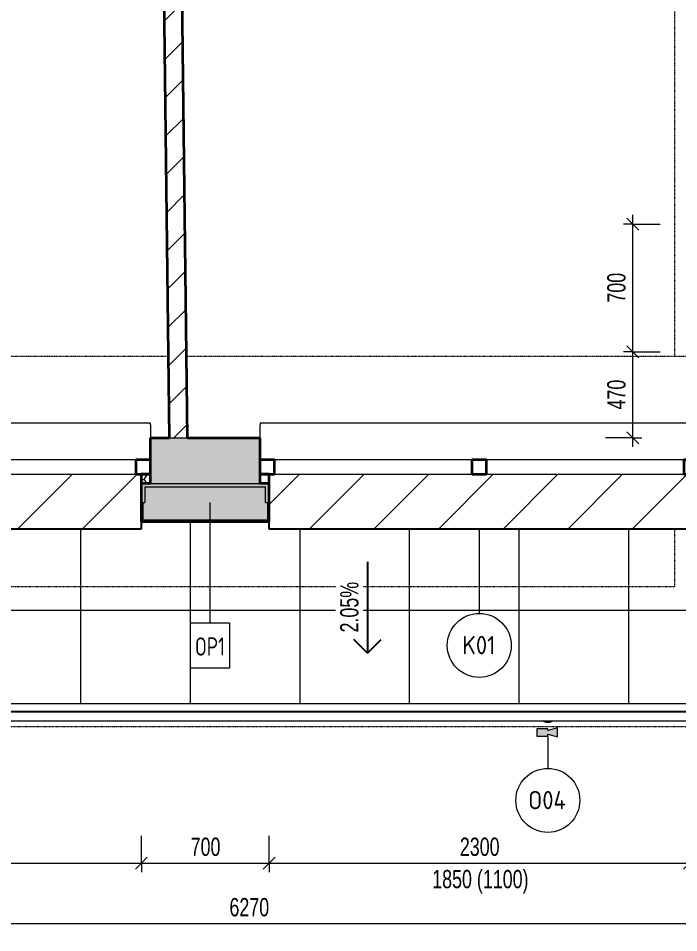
# Model space of a CAD drawing. Header units: millimetres. Extents: x -2854 to 232784, y -45352 to 20466.
# Drawn here: x 31005 to 34620, y -31522 to -26516 of the extents above; entities that cross this region are included whole.
import ezdxf

# ---------------------------------------------------------------- set-up
doc = ezdxf.new("R2010")
doc.units = ezdxf.units.MM
doc.linetypes.add('Dash dot dot', pattern=[5, 2, -1, 0, -1, 0, -1])
for name, color, linetype, lineweight in [('A-ANNO-DIMS', 211, 'Continuous', 9), ('A-ANNO-DIMS-50', 211, 'Continuous', 9), ('A-DETL', 90, 'Continuous', 13), ('A-FLOR-HRAL', 11, 'Continuous', 13), ('A-GENM', 13, 'Continuous', 13), ('A-GLAZ', 151, 'Continuous', 13), ('A-ROOF', 132, 'Continuous', 13), ('A-ROOF-OTLN', 132, 'Continuous', 13), ('A-ROOF-PATT', 132, 'Continuous', 13), ('A-WALL', 113, 'Continuous', 13), ('A-WALL-IDEN', 211, 'Continuous', 9), ('E-SERT', 181, 'Continuous', 13), ('E-SERT-IDEN', 181, 'Continuous', 9), ('G-ANNO-DIMS', 111, 'Continuous', 9), ('Q-SPCQ', 91, 'Continuous', 13), ('Q-SPCQ-IDEN', 132, 'Continuous', 9)]:
    doc.layers.add(name, color=color, linetype=linetype, lineweight=lineweight)
doc.layers.add('A-WALL-PATT', color=111, linetype='Continuous')
doc.styles.add('Arial_1', font='arial.ttf', dxfattribs={"width": 0.7, "height": 100})
doc.styles.add('ISOCPEUR', font='isocpeur.ttf', dxfattribs={"width": 0.9, "height": 100})
doc.styles.add('ISOCPEUR_2', font='isocpeur.ttf', dxfattribs={"width": 0.75, "height": 100})
doc.dimstyles.new('Vnitřní_-_průhledné', dxfattribs={"dimscale": 304.8, "dimtxt": 102.02594, "dimasz": 0.213255, "dimexe": 0.164042, "dimexo": 0.0625, "dimgap": 0.032808, "dimtad": 1, "dimdec": 0, "dimrnd": 5, "dimzin": 0, "dimdsep": 46, "dimtxsty": 'Arial_1', "dimblk1": 'OBLIQUE', "dimblk2": 'OBLIQUE', "dimsah": 1, "dimcen": 0.09, "dimdle": 0.164042, "dimazin": 0, "dimtfac": 1, "dimtdec": 4, "dimtix": 1, "dimtmove": 0, "dimatfit": 3, "dimfxl": 0.492126, "dimfxlon": 1, "dimtvp": 1, "dimtolj": 1, "dimtzin": 0, "dimarcsym": 2})

# ---------------------------------------------------------------- blocks, each defined once
blk = doc.blocks.new('OKNO_2k_nadsvetlik - OKNO_2k_nadsvetlik 2400 x 1850-1972464-2NP_NÁVRH A')
at = {"layer": 'A-GLAZ'}
h = blk.add_hatch(dxfattribs=at)
h.set_pattern_fill('FP_16', color=256, style=0, pattern_type=2)
h.set_pattern_definition([(180, (30528.153, -28937.503), (-75, -43.3), [50, -100]), (240, (30478.153, -28937.503), (-0.0011, -86.601905), [50, -100]), (120, (30478.153, -28937.503), (-74.9989, 43.301905), [50, -100])])
h.paths.add_polyline_path([(1200, 125), (1150, 125), (1150, 75), (1200, 75), (1200, 110)])
h.paths.add_polyline_path([(-1170, 125), (-1200, 125), (-1200, 75), (-1150, 75), (-1150, 125), (-1151, 125)])
at = {"layer": 'A-GLAZ', "lineweight": 35}
for p, q in [((-1150, 75), (-1150, 125)), ((1150, 125), (1150, 75)), ((-1200, 75), (-1150, 75)), ((-1120, 75), (-1200, 75)), ((-1120, -5), (-1120, 75)), ((40, 75), (-40, 75)), ((-40, 75), (-40, -5)), ((40, -5), (40, 75)), ((1200, 75), (1120, 75)), ((1120, 75), (1120, -5)), ((1150, 75), (1200, 75)), ((-1200, -5), (-1120, -5)), ((-40, -5), (40, -5)), ((1120, -5), (1200, -5))]:
    blk.add_line(p, q, dxfattribs=at)
at = {"layer": 'A-GLAZ'}
for p, q in [((-40, 75), (-1120, 75)), ((1120, 75), (40, 75)), ((-1120, -5), (-40, -5)), ((40, -5), (1120, -5))]:
    blk.add_line(p, q, dxfattribs=at)
blk = doc.blocks.new('parapet s nosem_vnitní - parapet s nosem_vnitní-1280305-2NP_NÁVRH A')
at = {"layer": 'A-GENM'}
for p, q in [((-1200, -190), (-1200, -120)), ((1200, -120), (1200, -190)), ((-1200, -190), (-1200, -200)), ((-1200, -200), (1200, -200)), ((1200, -200), (1200, -190))]:
    blk.add_line(p, q, dxfattribs=at)
blk = doc.blocks.new('parapet_ext - parapet_ext-1801991-2NP_NÁVRH A')
at = {"layer": 'Q-SPCQ'}
h = blk.add_hatch(dxfattribs=at)
h.set_pattern_fill('FP_17', color=11, style=0, pattern_type=2)
h.set_pattern_definition([(225, (30528.15, -29012.5), (176.7767, -176.7767), [])])
h.paths.add_polyline_path([(-970.1, 300), (-1150, 300), (-1150, 0), (1150, 0), (1150, 300), (-40, 300)])
at = {"layer": 'Q-SPCQ', "color": 21, "lineweight": 25}
for p, q in [((-1150, 258), (-1150, 300)), ((-1150, 300), (1150, 300)), ((1150, 300), (1150, 258))]:
    blk.add_line(p, q, dxfattribs=at)
blk = doc.blocks.new('OKNO_2k_nadsvetlik - OKNO_2k_nadsvetlik 2400 x 1850-V1-2NP_NÁVRH A')
at = {"layer": 'A-GLAZ'}
h = blk.add_hatch(dxfattribs=at)
h.set_pattern_fill('FP_18', color=256, style=0, pattern_type=2)
h.set_pattern_definition([(180, (33528.153, -28937.503), (-75, -43.3), [50, -100]), (240, (33478.153, -28937.503), (-0.0011, -86.601905), [50, -100]), (120, (33478.153, -28937.503), (-74.9989, 43.301905), [50, -100])])
h.paths.add_polyline_path([(1200, 125), (1150, 125), (1150, 75), (1200, 75), (1200, 110)])
h.paths.add_polyline_path([(-1150, 125), (-1200, 125), (-1200, 75), (-1150, 75), (-1150, 110)])
at = {"layer": 'A-GLAZ', "lineweight": 35}
for p, q in [((-1150, 75), (-1150, 125)), ((1150, 125), (1150, 75)), ((-1200, 75), (-1150, 75)), ((-1120, 75), (-1200, 75)), ((-1120, -5), (-1120, 75)), ((40, 75), (-40, 75)), ((-40, 75), (-40, -5)), ((40, -5), (40, 75)), ((1200, 75), (1120, 75)), ((1120, 75), (1120, -5)), ((1150, 75), (1200, 75)), ((-1200, -5), (-1120, -5)), ((-40, -5), (40, -5)), ((1120, -5), (1200, -5))]:
    blk.add_line(p, q, dxfattribs=at)
at = {"layer": 'A-GLAZ'}
for p, q in [((-40, 75), (-1120, 75)), ((1120, 75), (40, 75)), ((-1120, -5), (-40, -5)), ((40, -5), (1120, -5))]:
    blk.add_line(p, q, dxfattribs=at)
blk = doc.blocks.new('parapet_ext - parapet_ext-V2-2NP_NÁVRH A')
at = {"layer": 'Q-SPCQ'}
h = blk.add_hatch(dxfattribs=at)
h.set_pattern_fill('FP_19', color=11, style=0, pattern_type=2)
h.set_pattern_definition([(225, (33528.15, -29012.5), (176.7767, -176.7767), [])])
h.paths.add_polyline_path([(-1150, 300), (-1150, 0), (1150, 0), (1150, 300), (-974.7, 300)])
at = {"layer": 'Q-SPCQ', "color": 21, "lineweight": 25}
for p, q in [((-1150, 258), (-1150, 300)), ((-1150, 300), (1150, 300)), ((1150, 300), (1150, 258))]:
    blk.add_line(p, q, dxfattribs=at)
blk = doc.blocks.new('DSP_Kamera_nastěnná - Refer to Catalog-1089615-2NP_NÁVRH A')
at = {"layer": 'E-SERT'}
blk.add_hatch(color=11, dxfattribs=at).paths.add_polyline_path([(33957, -30450.3), (33957, -30400.3), (33903.3, -30415.3), (33903.3, -30405.3), (33843.3, -30405.3), (33843.3, -30445.3), (33903.3, -30445.3), (33903.3, -30435.3)])
at = {"layer": 'E-SERT', "color": 11}
for p, q in [((33855.4, -30309.2), (33855.6, -30312.5)), ((33951, -30312.5), (33951.1, -30309.2)), ((33903.3, -30405.3), (33843.3, -30405.3)), ((33843.3, -30405.3), (33843.3, -30445.3)), ((33957, -30400.3), (33903.3, -30415.3)), ((33903.3, -30415.3), (33903.3, -30405.3)), ((33903.3, -30445.3), (33903.3, -30435.3)), ((33903.3, -30435.3), (33957, -30450.3)), ((33957, -30425.3), (33957, -30400.3)), ((33957, -30450.3), (33957, -30425.3)), ((33843.3, -30445.3), (33903.3, -30445.3))]:
    blk.add_line(p, q, dxfattribs=at)
at = {"layer": 'E-SERT', "color": 11, "flags": 128}
for points in [[(33903.1, -30371), (33901.2, -30371), (33899.4, -30370.9), (33897.5, -30370.7), (33895.6, -30370.4), (33893.8, -30370.1), (33891.9, -30369.7), (33890.1, -30369.2), (33888.3, -30368.6), (33886.5, -30368), (33884.8, -30367.3), (33883, -30366.5), (33881.3, -30365.7), (33879.7, -30364.8), (33878.1, -30363.8), (33876.5, -30362.8)], [(33903.1, -30371), (33903.1, -30371), (33903.1, -30371), (33903.1, -30371), (33903.1, -30371), (33903.1, -30371), (33903.1, -30371), (33903.1, -30371), (33903.1, -30371), (33903.1, -30371), (33903.1, -30371), (33903.1, -30371), (33903.2, -30371), (33903.2, -30371), (33903.2, -30371), (33903.2, -30371), (33903.2, -30371), (33903.2, -30371), (33903.2, -30371), (33903.2, -30371), (33903.2, -30371), (33903.2, -30371), (33903.2, -30371), (33903.2, -30371), (33903.2, -30371), (33903.2, -30371), (33903.2, -30371), (33903.2, -30371), (33903.2, -30371), (33903.2, -30371), (33903.3, -30371), (33903.3, -30371), (33903.3, -30371), (33903.3, -30371), (33903.3, -30371), (33903.3, -30371), (33903.3, -30371)], [(33903.3, -30371), (33903.3, -30371), (33903.3, -30371), (33903.3, -30371), (33903.3, -30371), (33903.3, -30371), (33903.2, -30371), (33903.2, -30371), (33903.2, -30371), (33903.2, -30371), (33903.2, -30371), (33903.2, -30371), (33903.2, -30371), (33903.2, -30371), (33903.2, -30371), (33903.2, -30371), (33903.2, -30371), (33903.2, -30371), (33903.2, -30371), (33903.2, -30371), (33903.2, -30371), (33903.2, -30371), (33903.2, -30371), (33903.2, -30371), (33903.1, -30371), (33903.1, -30371), (33903.1, -30371), (33903.1, -30371), (33903.1, -30371), (33903.1, -30371), (33903.1, -30371), (33903.1, -30371), (33903.1, -30371), (33903.1, -30371), (33903.1, -30371), (33903.1, -30371)], [(33903.5, -30371), (33903.5, -30371), (33903.5, -30371), (33903.5, -30371), (33903.4, -30371), (33903.4, -30371), (33903.4, -30371), (33903.4, -30371), (33903.4, -30371), (33903.4, -30371), (33903.4, -30371), (33903.4, -30371), (33903.4, -30371), (33903.4, -30371), (33903.4, -30371), (33903.4, -30371), (33903.4, -30371), (33903.4, -30371), (33903.4, -30371), (33903.4, -30371), (33903.4, -30371), (33903.4, -30371), (33903.4, -30371), (33903.4, -30371), (33903.4, -30371), (33903.4, -30371), (33903.3, -30371), (33903.3, -30371), (33903.3, -30371), (33903.3, -30371), (33903.3, -30371), (33903.3, -30371), (33903.3, -30371), (33903.3, -30371), (33903.3, -30371), (33903.3, -30371), (33903.3, -30371)], [(33903.3, -30371), (33903.3, -30371), (33903.3, -30371), (33903.3, -30371), (33903.3, -30371), (33903.3, -30371), (33903.3, -30371), (33903.3, -30371), (33903.3, -30371), (33903.3, -30371), (33903.4, -30371), (33903.4, -30371), (33903.4, -30371), (33903.4, -30371), (33903.4, -30371), (33903.4, -30371), (33903.4, -30371), (33903.4, -30371), (33903.4, -30371), (33903.4, -30371), (33903.4, -30371), (33903.4, -30371), (33903.4, -30371), (33903.4, -30371), (33903.4, -30371), (33903.4, -30371), (33903.4, -30371), (33903.4, -30371), (33903.4, -30371), (33903.4, -30371), (33903.4, -30371), (33903.4, -30371), (33903.5, -30371), (33903.5, -30371), (33903.5, -30371), (33903.5, -30371)], [(33930.5, -30362.5), (33929.1, -30363.4), (33927.5, -30364.4), (33925.9, -30365.4), (33924.2, -30366.2), (33922.5, -30367), (33920.8, -30367.7), (33919, -30368.4), (33917.2, -30369), (33915.4, -30369.5), (33913.6, -30369.9), (33911.7, -30370.3), (33909.8, -30370.6), (33908, -30370.8), (33906.1, -30371), (33904.2, -30371), (33903.5, -30371)]]:
    blk.add_lwpolyline(points, dxfattribs=at)
blk = doc.blocks.new('Zábradlí - Zábradlí-1250070-2NP_NÁVRH A')
at = {"layer": 'A-FLOR-HRAL'}
for p, q in [((29133.6, -30312.5), (40958.6, -30312.5)), ((29133.6, -30362.5), (40958.6, -30362.5))]:
    blk.add_line(p, q, dxfattribs=at)
blk = doc.blocks.new('DIMBLOCK59-2NP_NÁVRH A')
at = {"layer": 'A-ANNO-DIMS-50'}
for p, q in [((29378.2, -31141.2), (29378.2, -30991.2)), ((31678.8, -31141.2), (31678.8, -30991.2)), ((29378.2, -31141.2), (31678.8, -31141.2)), ((29378.2, -31141.2), (29378.2, -31191.2)), ((31678.8, -31141.2), (31678.8, -31191.2))]:
    blk.add_line(p, q, dxfattribs=at)
at = {"layer": 'A-ANNO-DIMS-50', "lineweight": 18}
for p, q in [((29378.2, -31141.2), (29410.7, -31108.7)), ((31678.8, -31141.2), (31711.3, -31108.7)), ((29378.2, -31141.2), (29345.7, -31173.7)), ((31678.8, -31141.2), (31646.3, -31173.7))]:
    blk.add_line(p, q, dxfattribs=at)
at = {"layer": 'A-ANNO-DIMS-50', "color": 0, "char_height": 100, "attachment_point": 1, "line_spacing_factor": 0.941778, "style": 'Arial_1'}
for s, insert, width in [('2300', (30421.7, -31001.4), 256.164), ('1850 (1100)', (30270.3, -31178.4), 619.69)]:
    blk.add_mtext(s, dxfattribs=dict(at, insert=insert, width=width))
blk = doc.blocks.new('_Oblique')
at = {"color": 0, "linetype": 'ByBlock', "lineweight": -2}
blk.add_line((-0.5, -0.5), (0.5, 0.5), dxfattribs=at)
blk = doc.blocks.new('DIMBLOCK60-2NP_NÁVRH A')
at = {"layer": 'A-ANNO-DIMS-50'}
for p, q in [((31678.8, -31141.2), (31678.8, -30991.2)), ((32378.2, -31141.2), (32378.2, -30991.2)), ((31678.8, -31141.2), (32378.2, -31141.2)), ((31678.8, -31141.2), (31678.8, -31191.2)), ((32378.2, -31141.2), (32378.2, -31191.2))]:
    blk.add_line(p, q, dxfattribs=at)
at = {"layer": 'A-ANNO-DIMS-50', "lineweight": 18}
for p, q in [((31678.8, -31141.2), (31711.3, -31108.7)), ((32378.2, -31141.2), (32410.7, -31108.7)), ((31678.8, -31141.2), (31646.3, -31173.7)), ((32378.2, -31141.2), (32345.7, -31173.7))]:
    blk.add_line(p, q, dxfattribs=at)
at = {"layer": 'A-ANNO-DIMS-50', "color": 0, "insert": (31948.4, -31001.4), "char_height": 100, "width": 192.123, "attachment_point": 1, "line_spacing_factor": 0.941778, "style": 'Arial_1'}
blk.add_mtext('700', dxfattribs=at)
blk = doc.blocks.new('DIMBLOCK61-2NP_NÁVRH A')
at = {"layer": 'A-ANNO-DIMS-50'}
for p, q in [((32378.2, -31141.2), (32378.2, -30991.2)), ((34678.8, -31141.2), (34678.8, -30991.2)), ((32378.2, -31141.2), (34678.8, -31141.2)), ((32378.2, -31141.2), (32378.2, -31191.2)), ((34678.8, -31141.2), (34678.8, -31191.2))]:
    blk.add_line(p, q, dxfattribs=at)
at = {"layer": 'A-ANNO-DIMS-50', "lineweight": 18}
for p, q in [((32378.2, -31141.2), (32410.7, -31108.7)), ((34678.8, -31141.2), (34711.3, -31108.7)), ((32378.2, -31141.2), (32345.7, -31173.7)), ((34678.8, -31141.2), (34646.3, -31173.7))]:
    blk.add_line(p, q, dxfattribs=at)
at = {"layer": 'A-ANNO-DIMS-50', "color": 0, "char_height": 100, "attachment_point": 1, "line_spacing_factor": 0.941778, "style": 'Arial_1'}
for s, insert, width in [('2300', (33421.7, -31001.4), 256.164), ('1850 (1100)', (33270.3, -31178.4), 619.69)]:
    blk.add_mtext(s, dxfattribs=dict(at, insert=insert, width=width))
blk = doc.blocks.new('DIMBLOCK88-2NP_NÁVRH A')
at = {"layer": 'A-ANNO-DIMS-50'}
for p, q in [((35401.3, -31472), (35401.3, -31150.9)), ((29133.6, -31472), (29133.6, -31322)), ((29083.6, -31472), (35401.3, -31472)), ((29133.6, -31472), (29133.6, -31522)), ((35401.3, -31472), (35401.3, -31522))]:
    blk.add_line(p, q, dxfattribs=at)
at = {"layer": 'A-ANNO-DIMS-50', "lineweight": 18}
for p, q in [((29133.6, -31472), (29101.1, -31504.5)), ((29133.6, -31472), (29166.1, -31439.5)), ((35401.3, -31472), (35368.8, -31504.5)), ((35401.3, -31472), (35433.8, -31439.5))]:
    blk.add_line(p, q, dxfattribs=at)
at = {"layer": 'A-ANNO-DIMS-50', "color": 0, "insert": (32160.7, -31332.2), "char_height": 100, "width": 256.164, "attachment_point": 1, "line_spacing_factor": 0.941778, "style": 'Arial_1'}
blk.add_mtext('6270', dxfattribs=at)
blk = doc.blocks.new('Popiska zabezpečovací zařízení - Popiska okna_Bublina-1427579-2NP_NÁVRH A')
at = {"layer": 'E-SERT-IDEN'}
blk.add_circle((0, 0), 3.5, dxfattribs=at)
blk = doc.blocks.new('Popiska speciální vybavení - Popiska okna_Bublina-1426311-2NP_NÁVRH A')
at = {"layer": 'Q-SPCQ-IDEN'}
blk.add_circle((0, 0), 3.5, dxfattribs=at)
blk = doc.blocks.new('DIMBLOCK139-2NP_NÁVRH A')
at = {"layer": 'A-ANNO-DIMS-50', "lineweight": 18}
for p, q in [((34368.1, -28342.5), (34335.6, -28310)), ((34368.1, -28342.5), (34400.6, -28375)), ((34368.1, -28812.5), (34335.6, -28780)), ((34368.1, -28812.5), (34400.6, -28845))]:
    blk.add_line(p, q, dxfattribs=at)
at = {"layer": 'A-ANNO-DIMS-50'}
for p, q in [((34368.1, -28342.5), (34318.1, -28342.5)), ((34368.1, -28862.5), (34368.1, -28342.5)), ((34368.1, -28342.5), (34518.1, -28342.5)), ((34368.1, -28812.5), (34218.1, -28812.5)), ((34368.1, -28812.5), (34418.1, -28812.5))]:
    blk.add_line(p, q, dxfattribs=at)
at = {"layer": 'A-ANNO-DIMS-50', "color": 0, "insert": (34228.3, -28657.6), "char_height": 100, "width": 192.123, "attachment_point": 1, "rotation": 90, "line_spacing_factor": 0.941778, "style": 'Arial_1'}
blk.add_mtext('470', dxfattribs=at)
blk = doc.blocks.new('DIMBLOCK140-2NP_NÁVRH A')
at = {"layer": 'A-ANNO-DIMS-50', "lineweight": 18}
for p, q in [((34368.1, -27642.5), (34335.6, -27610)), ((34368.1, -27642.5), (34400.6, -27675)), ((34368.1, -28342.5), (34335.6, -28310)), ((34368.1, -28342.5), (34400.6, -28375))]:
    blk.add_line(p, q, dxfattribs=at)
at = {"layer": 'A-ANNO-DIMS-50'}
for p, q in [((34368.1, -28342.5), (34368.1, -27592.5)), ((34368.1, -27642.5), (34318.1, -27642.5)), ((34368.1, -27642.5), (34518.1, -27642.5)), ((34368.1, -28342.5), (34318.1, -28342.5)), ((34368.1, -28342.5), (34518.1, -28342.5))]:
    blk.add_line(p, q, dxfattribs=at)
at = {"layer": 'A-ANNO-DIMS-50', "color": 0, "insert": (34228.3, -28072.6), "char_height": 100, "width": 192.123, "attachment_point": 1, "rotation": 90, "line_spacing_factor": 0.941778, "style": 'Arial_1'}
blk.add_mtext('700', dxfattribs=at)

msp = doc.modelspace()

# ---------------------------------------------------------------- hatches: boundary and pattern name
at = {"layer": 'A-ROOF-PATT'}
h = msp.add_hatch(dxfattribs=at)
h.set_pattern_fill('FP_75', color=254, style=0, pattern_type=2)
h.set_pattern_definition([(0, (18746.6, -4561.17), (0, 599.872), []), (90, (18746.6, -4561.17), (-600, 4e-14), [])])
h.paths.add_polyline_path([(40941.2, -30267.5), (40958.6, -30267.5), (40958.6, -28897.7), (40733.6, -28897.7), (40733.6, -28187.7), (41133.6, -28187.7), (41133.6, -27850.5), (40615.6, -27850.5), (40615.6, -27892.5), (38715.6, -27892.5), (38715.6, -27850.5), (37982.8, -27850.5), (37982.8, -27892.5), (36532.8, -27892.5), (36532.8, -27850.5), (35401.3, -27850.5), (35401.3, -29270.5), (34678.2, -29270.5), (34678.2, -29312.5), (32378.2, -29312.5), (32378.2, -29270.5), (31678.2, -29270.5), (31678.2, -29312.5), (29378.2, -29312.5), (29378.2, -29270.5), (29133.6, -29270.5), (29133.6, -30267.5), (40726.6, -30267.5)])
h.paths.add_polyline_path([(39670.2, -28554.8), (39631.4, -28549.7), (39595.2, -28534.8), (39564.2, -28510.9), (39540.3, -28479.8), (39525.4, -28443.7), (39520.2, -28404.8), (39525.4, -28366), (39540.3, -28329.8), (39564.2, -28298.8), (39595.2, -28274.9), (39631.4, -28260), (39670.2, -28254.8), (39709.1, -28260), (39745.2, -28274.9), (39776.3, -28298.8), (39800.1, -28329.8), (39815.1, -28366), (39820.2, -28404.8), (39815.1, -28443.7), (39800.1, -28479.8), (39776.3, -28510.9), (39745.2, -28534.8), (39709.1, -28549.7)])
h.paths.add_polyline_path([(36810.2, -28554.8), (36771.4, -28549.7), (36735.2, -28534.8), (36704.2, -28510.9), (36680.3, -28479.8), (36665.4, -28443.7), (36660.2, -28404.8), (36665.4, -28366), (36680.3, -28329.8), (36704.2, -28298.8), (36735.2, -28274.9), (36771.4, -28260), (36810.2, -28254.8), (36849.1, -28260), (36885.2, -28274.9), (36916.3, -28298.8), (36940.1, -28329.8), (36955.1, -28366), (36960.2, -28404.8), (36955.1, -28443.7), (36940.1, -28479.8), (36916.3, -28510.9), (36885.2, -28534.8), (36849.1, -28549.7)])
at = {"layer": 'A-WALL-PATT', "lineweight": 13}
h = msp.add_hatch(dxfattribs=at)
h.set_pattern_fill('FP_5', color=256, style=0, pattern_type=2)
h.set_pattern_definition([(45, (0, 0), (-106.066, 106.066), [])])
h.paths.add_polyline_path([(31927.5, -28812.5), (31931.8, -28812.5), (31858.1, -22799.1), (31758.1, -22799.1), (31831.8, -28812.5)])
h = msp.add_hatch(dxfattribs=at)
h.set_pattern_fill('FP_3', color=256, angle=-135, style=0, pattern_type=2)
h.set_pattern_definition([(45, (32129.88, -29062.5), (-143.684, 143.684), []), (2e-13, (32358.83, -28995.2), (143.684, 143.684), [25.4, -261.968]), (45, (32384.23, -28995.2), (-143.684, 143.684), [25.4, -177.8]), (90, (32402.19, -28977.24), (-143.684, 143.684), [25.4, -261.968]), (135, (32402.19, -28951.84), (-143.684, -143.684), [25.4, -177.8]), (2e-13, (32358.83, -28933.88), (143.684, 143.684), [25.4, -261.968]), (45, (32340.87, -28951.84), (-143.684, 143.684), [25.4, -177.8]), (90, (32340.87, -28977.24), (-143.684, 143.684), [25.4, -261.968]), (135, (32358.83, -28995.2), (-143.684, -143.684), [25.4, -177.8]), (45, (32425.4, -28910.66), (-143.684, 143.684), [50.8, -152.4])])
h.paths.add_polyline_path([(29328.2, -29062.5), (29328.2, -28812.5), (28793.6, -28812.5), (28793.6, -29062.5), (29248.8, -29062.5)])
h.paths.add_polyline_path([(35193.3, -29062.5), (35193.3, -28812.5), (34728.2, -28812.5), (34728.2, -29062.5), (34932, -29062.5)])
h.paths.add_polyline_path([(31831.8, -29062.5), (32328.2, -29062.5), (32328.2, -28812.5), (31728.2, -28812.5), (31728.2, -29062.5)])
h.paths.add_polyline_path([(26347.6, -29062.5), (26393.6, -29062.5), (26393.6, -28812.5), (25813.6, -28812.5), (25813.6, -29062.5), (26093.3, -29062.5)])
h.paths.add_polyline_path([(23413.6, -29062.5), (23413.6, -28812.5), (22602.5, -28812.5), (22602.5, -29062.5), (23202.5, -29062.5)])
at = {"layer": 'A-WALL-PATT'}
h = msp.add_hatch(color=11, dxfattribs=at)
h.paths.add_polyline_path([(32378.2, -29166.5), (32378.2, -29062.5), (31678.2, -29062.5), (31678.2, -29166.5), (31698.2, -29166.5), (31698.2, -29082.5), (32358.2, -29082.5), (32358.2, -29166.5), (32375.2, -29166.5)])
h.paths.add_polyline_path([(34678.2, -29166.5), (34698.2, -29166.5), (34698.2, -29082.5), (35213.3, -29082.5), (35213.3, -29062.5), (34678.2, -29062.5), (34678.2, -29082.5)])
h.paths.add_polyline_path([(29378.2, -29166.5), (29378.2, -29062.5), (29023.6, -29062.5), (29023.6, -29082.5), (29358.2, -29082.5), (29358.2, -29166.5), (29375.2, -29166.5)])
h.paths.add_polyline_path([(41508.6, -29082.5), (41513.6, -29082.5), (41513.6, -29062.5), (41508.6, -29062.5)])
h.paths.add_polyline_path([(41713.6, -29082.5), (41721.6, -29082.5), (41721.6, -29062.5), (41713.6, -29062.5)])
at = {"layer": 'A-WALL-PATT', "lineweight": 13}
h = msp.add_hatch(dxfattribs=at)
h.set_pattern_fill('FP_1', color=11, style=0, pattern_type=2)
h.set_pattern_definition([(45, (0, 0), (0, 353.552), []), (315, (0, 0), (353.552, 0), []), (270, (153.68, 9.56), (176.771, -176.771), [19.139, -334.416]), (270, (199.87, 9.56), (176.771, -176.771), [19.139, -334.416]), (0, (166.57, 23.1), (176.771, 176.771), [19.139, -334.416]), (0, (166.57, -23.1), (176.771, 176.771), [19.139, -334.416]), (45, (153.68, 9.56), (0, 353.552), [19.139, -230.861]), (45, (186.35, -23.1), (0, 353.552), [19.139, -230.861]), (315, (186.35, 23.1), (353.552, 0), [19.139, -230.861]), (315, (153.68, -9.56), (353.552, 0), [19.139, -230.861])])
h.paths.add_polyline_path([(34932, -29262.5), (35393.3, -29262.5), (35393.3, -29082.5), (34698.2, -29082.5), (34698.2, -29166.5), (34686.2, -29166.5), (34686.2, -29262.5)])
h.paths.add_polyline_path([(41713.6, -29262.5), (41713.6, -29082.5), (41533.6, -29082.5), (41533.6, -29262.5), (41585, -29262.5)])
h.paths.add_polyline_path([(41508.6, -29262.5), (41513.6, -29262.5), (41513.6, -29082.5), (41508.6, -29082.5), (41508.6, -29213.9)])
h.paths.add_polyline_path([(29352.1, -29262.5), (29370.2, -29262.5), (29370.2, -29166.5), (29358.2, -29166.5), (29358.2, -29082.5), (29123.6, -29082.5), (29123.6, -29262.5), (29137.5, -29262.5)])
h.paths.add_polyline_path([(31686.2, -29262.5), (32370.2, -29262.5), (32370.2, -29166.5), (32358.2, -29166.5), (32358.2, -29082.5), (31698.2, -29082.5), (31698.2, -29166.5), (31686.2, -29166.5)])

# ---------------------------------------------------------------- linework, layer by layer
at = {"layer": 'A-DETL', "linetype": 'Dash dot dot'}
for p, q in [((34598.2, -28365), (34598.2, -22799.1)), ((29248.8, -28365), (31826.3, -28365)), ((31926.3, -28365), (34843.3, -28365)), ((34598.2, -29627.5), (34598.2, -29312.5)), ((29493.6, -29627.5), (34598.2, -29627.5)), ((40958.6, -30395.5), (29133.6, -30395.5))]:
    msp.add_line(p, q, dxfattribs=at)
at = {"layer": 'A-ROOF', "color": 254}
msp.add_line((29133.6, -30267.5), (40958.6, -30267.5), dxfattribs=at)
at = {"layer": 'A-ROOF-OTLN', "color": 11}
msp.add_line((29133.6, -30309.3), (40958.6, -30309.3), dxfattribs=at)
at = {"layer": 'A-WALL', "lineweight": 35}
for p, q in [((31758.1, -22799.1), (31831.8, -28812.5)), ((31931.8, -28812.5), (31858.1, -22799.1)), ((31728.2, -28812.5), (31831.8, -28812.5)), ((31728.2, -29062.5), (31728.2, -28812.5)), ((31931.8, -28812.5), (32328.2, -28812.5)), ((32328.2, -29062.5), (32328.2, -28812.5))]:
    msp.add_line(p, q, dxfattribs=at)
at = {"layer": 'A-WALL'}
for p, q in [((31831.8, -28812.5), (31931.8, -28812.5)), ((31728.2, -29062.5), (32328.2, -29062.5))]:
    msp.add_line(p, q, dxfattribs=at)
at = {"layer": 'A-WALL', "color": 1, "lineweight": 35}
for p, q in [((31728.2, -29062.5), (31678.2, -29062.5)), ((31678.2, -29062.5), (31678.2, -29270.5)), ((32378.2, -29062.5), (32328.2, -29062.5)), ((32378.2, -29270.5), (32378.2, -29062.5)), ((31678.2, -29270.5), (32378.2, -29270.5))]:
    msp.add_line(p, q, dxfattribs=at)
at = {"layer": 'A-WALL', "color": 10}
for p, q in [((32358.2, -29082.5), (31698.2, -29082.5)), ((31698.2, -29082.5), (31698.2, -29166.5)), ((32358.2, -29166.5), (32358.2, -29082.5)), ((31678.2, -29166.5), (31698.2, -29166.5)), ((31681.2, -29166.5), (31681.2, -29267.5)), ((31686.2, -29166.5), (31686.2, -29262.5)), ((32358.2, -29166.5), (32378.2, -29166.5)), ((32370.2, -29262.5), (32370.2, -29166.5)), ((32375.2, -29267.5), (32375.2, -29166.5)), ((31681.2, -29267.5), (32375.2, -29267.5)), ((31686.2, -29262.5), (32370.2, -29262.5))]:
    msp.add_line(p, q, dxfattribs=at)
at = {"layer": 'A-WALL-IDEN'}
msp.add_line((32054, -29166.5), (32054, -29824.8), dxfattribs=at)
at = {"layer": 'A-WALL-IDEN', "flags": 128}
msp.add_lwpolyline([(31947.1, -29824.8), (32161, -29824.8), (32161, -30073.3), (31947.1, -30073.3)], close=True, dxfattribs=at)
at = {"layer": 'E-SERT-IDEN'}
msp.add_line((33903.3, -30450.3), (33903.3, -30622.5), dxfattribs=at)
at = {"layer": 'Q-SPCQ-IDEN'}
msp.add_line((33528.2, -29312.5), (33528.2, -29774.1), dxfattribs=at)

# ---------------------------------------------------------------- block references
at = {"layer": 'A-FLOR-HRAL'}
msp.add_blockref('Zábradlí - Zábradlí-1250070-2NP_NÁVRH A', (0, 0), dxfattribs=at)
at = {"layer": 'A-GENM', "rotation": 180}
for p in [(30528.2, -28932.5), (33528.2, -28932.5)]:
    msp.add_blockref('parapet s nosem_vnitní - parapet s nosem_vnitní-1280305-2NP_NÁVRH A', p, dxfattribs=at)
at = {"layer": 'A-GLAZ', "rotation": 180}
for name, p in [('OKNO_2k_nadsvetlik - OKNO_2k_nadsvetlik 2400 x 1850-1972464-2NP_NÁVRH A', (30528.2, -28937.5)), ('OKNO_2k_nadsvetlik - OKNO_2k_nadsvetlik 2400 x 1850-V1-2NP_NÁVRH A', (33528.2, -28937.5))]:
    msp.add_blockref(name, p, dxfattribs=at)
at = {"layer": 'E-SERT', "color": 11}
msp.add_blockref('DSP_Kamera_nastěnná - Refer to Catalog-1089615-2NP_NÁVRH A', (0, 0), dxfattribs=at)
at = {"layer": 'E-SERT-IDEN', "xscale": 49.99999999999998, "yscale": 49.99999999999998, "zscale": 49.99999999999998}
msp.add_blockref('Popiska zabezpečovací zařízení - Popiska okna_Bublina-1427579-2NP_NÁVRH A', (33903.3, -30797.5), dxfattribs=at)
at = {"layer": 'Q-SPCQ', "color": 21, "lineweight": 25, "rotation": 180}
for name, p in [('parapet_ext - parapet_ext-1801991-2NP_NÁVRH A', (30528.2, -29012.5)), ('parapet_ext - parapet_ext-V2-2NP_NÁVRH A', (33528.2, -29012.5))]:
    msp.add_blockref(name, p, dxfattribs=at)
at = {"layer": 'Q-SPCQ-IDEN', "xscale": 49.99999999999998, "yscale": 49.99999999999998, "zscale": 49.99999999999998}
msp.add_blockref('Popiska speciální vybavení - Popiska okna_Bublina-1426311-2NP_NÁVRH A', (33528.2, -29949.1), dxfattribs=at)

# ---------------------------------------------------------------- texts
at = {"layer": 'A-WALL-IDEN', "insert": (31972.1, -29905.3), "char_height": 100, "width": 195.411, "attachment_point": 1, "style": 'ISOCPEUR_2'}
msp.add_mtext('OP1', dxfattribs=at)
at = {"layer": 'E-SERT-IDEN', "insert": (33795.4, -30746), "char_height": 100, "width": 259.747, "attachment_point": 1, "style": 'ISOCPEUR'}
msp.add_mtext('O04', dxfattribs=at)
at = {"layer": 'Q-SPCQ-IDEN', "insert": (33435.1, -29897.5), "char_height": 100, "width": 223.671, "attachment_point": 1, "style": 'ISOCPEUR'}
msp.add_mtext('K01', dxfattribs=at)

# ---------------------------------------------------------------- dimensions: what is measured, and where the dimension line sits
at = {"layer": 'A-ANNO-DIMS'}
for base, p1, p2, override, picture, middle in [((34368.1, -27642.5), (34518.1, -28342.5), (34518.1, -27642.5), {"dimpost": '<>', "dimfxl": 700}, 'DIMBLOCK140-2NP_NÁVRH A', (34307.1, -27992.5)), ((34368.1, -28342.5), (34218.1, -28812.5), (34518.1, -28342.5), {"dimpost": '<>', "dimfxl": 557.584074}, 'DIMBLOCK139-2NP_NÁVRH A', (34307.1, -28577.5))]:
    dim = msp.add_linear_dim(base=base, p1=p1, p2=p2, angle=90, dimstyle='Vnitřní_-_průhledné', override=override, dxfattribs=at)
    dim.commit()
    dim.dimension.update_dxf_attribs({"geometry": picture, "text_midpoint": middle})
for base, p1, p2, picture, middle in [((31678.8, -31141.2), (29378.2, -30991.2), (31678.8, -30991.2), 'DIMBLOCK59-2NP_NÁVRH A', (30528.5, -31141.2)), ((34678.8, -31141.2), (32378.2, -30991.2), (34678.8, -30991.2), 'DIMBLOCK61-2NP_NÁVRH A', (33528.5, -31141.2))]:
    dim = msp.add_linear_dim(base=base, p1=p1, p2=p2, text='<>\\X1850 (1100)', dimstyle='Vnitřní_-_průhledné', override={"dimpost": '<>', "dimfxl": 2300.602869}, dxfattribs=at)
    dim.commit()
    dim.dimension.update_dxf_attribs({"geometry": picture, "text_midpoint": middle})
for base, p1, p2, override, picture, middle in [((32378.2, -31141.2), (31678.8, -30991.2), (32378.2, -30991.2), {"dimpost": '<>', "dimfxl": 699.397131}, 'DIMBLOCK60-2NP_NÁVRH A', (32028.5, -31080.2)), ((35401.3, -31472), (29133.6, -31322), (35401.3, -31150.9), {"dimpost": '<>', "dimfxl": 6270.033427}, 'DIMBLOCK88-2NP_NÁVRH A', (32267.4, -31410.9))]:
    dim = msp.add_linear_dim(base=base, p1=p1, p2=p2, dimstyle='Vnitřní_-_průhledné', override=override, dxfattribs=at)
    dim.commit()
    dim.dimension.update_dxf_attribs({"geometry": picture, "text_midpoint": middle})

# ---------------------------------------------------------------- next in the draw order: texts
at = {"layer": 'G-ANNO-DIMS', "lineweight": 25, "insert": (32766.8, -29878.4), "char_height": 100, "width": 329.326, "attachment_point": 1, "rotation": 90, "line_spacing_factor": 0.941778, "style": 'Arial_1', "bg_fill": 3, "box_fill_scale": 1.25, "bg_fill_color": 256, "bg_fill_true_color": 13158600, "bg_fill_transparency": 0}
msp.add_mtext('2.05%', dxfattribs=at)

# ---------------------------------------------------------------- next in the draw order: linework, layer by layer
at = {"layer": 'G-ANNO-DIMS', "lineweight": 25}
for p, q in [((32916.4, -29491.2), (32916.4, -29991.2)), ((32916.4, -29991.2), (32841.4, -29916.2)), ((32916.4, -29991.2), (32991.4, -29916.2))]:
    msp.add_line(p, q, dxfattribs=at)

doc.saveas('drawing.dxf')
